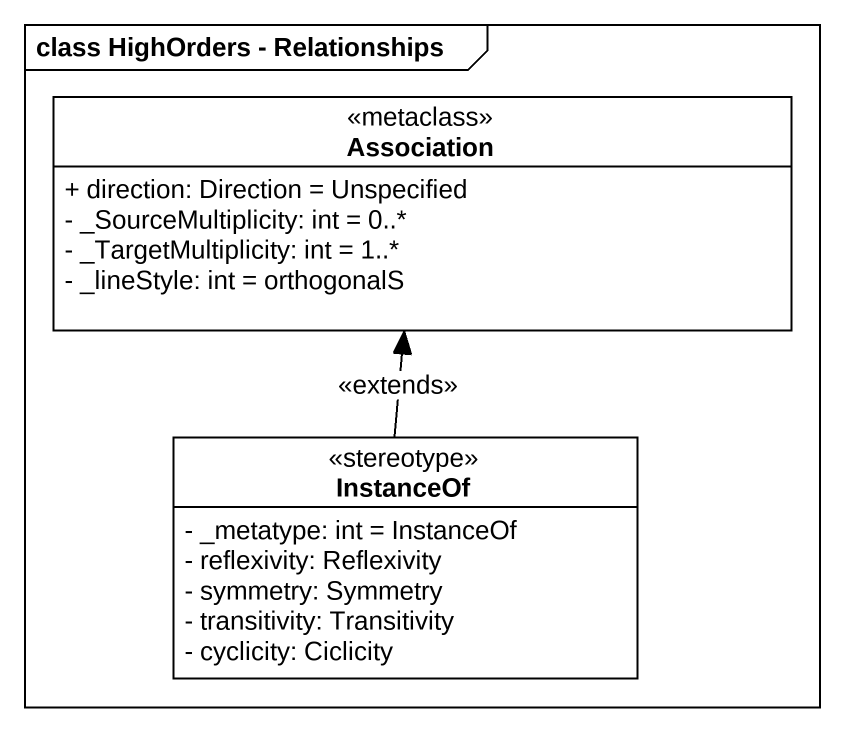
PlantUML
@startuml
mainframe class HighOrders - Relationships
hide circle
hide empty members
skinparam classAttributeIconSize 0
class Association <<metaclass>> {
  + direction: Direction = Unspecified
  - _SourceMultiplicity: int = 0..*
  - _TargetMultiplicity: int = 1..*
  - _lineStyle: int = orthogonalS
}
class InstanceOf <<stereotype>> {
  - _metatype: int = InstanceOf
  - reflexivity: Reflexivity
  - symmetry: Symmetry
  - transitivity: Transitivity
  - cyclicity: Ciclicity
}
InstanceOf -up-> Association : <<extends>>
@enduml
